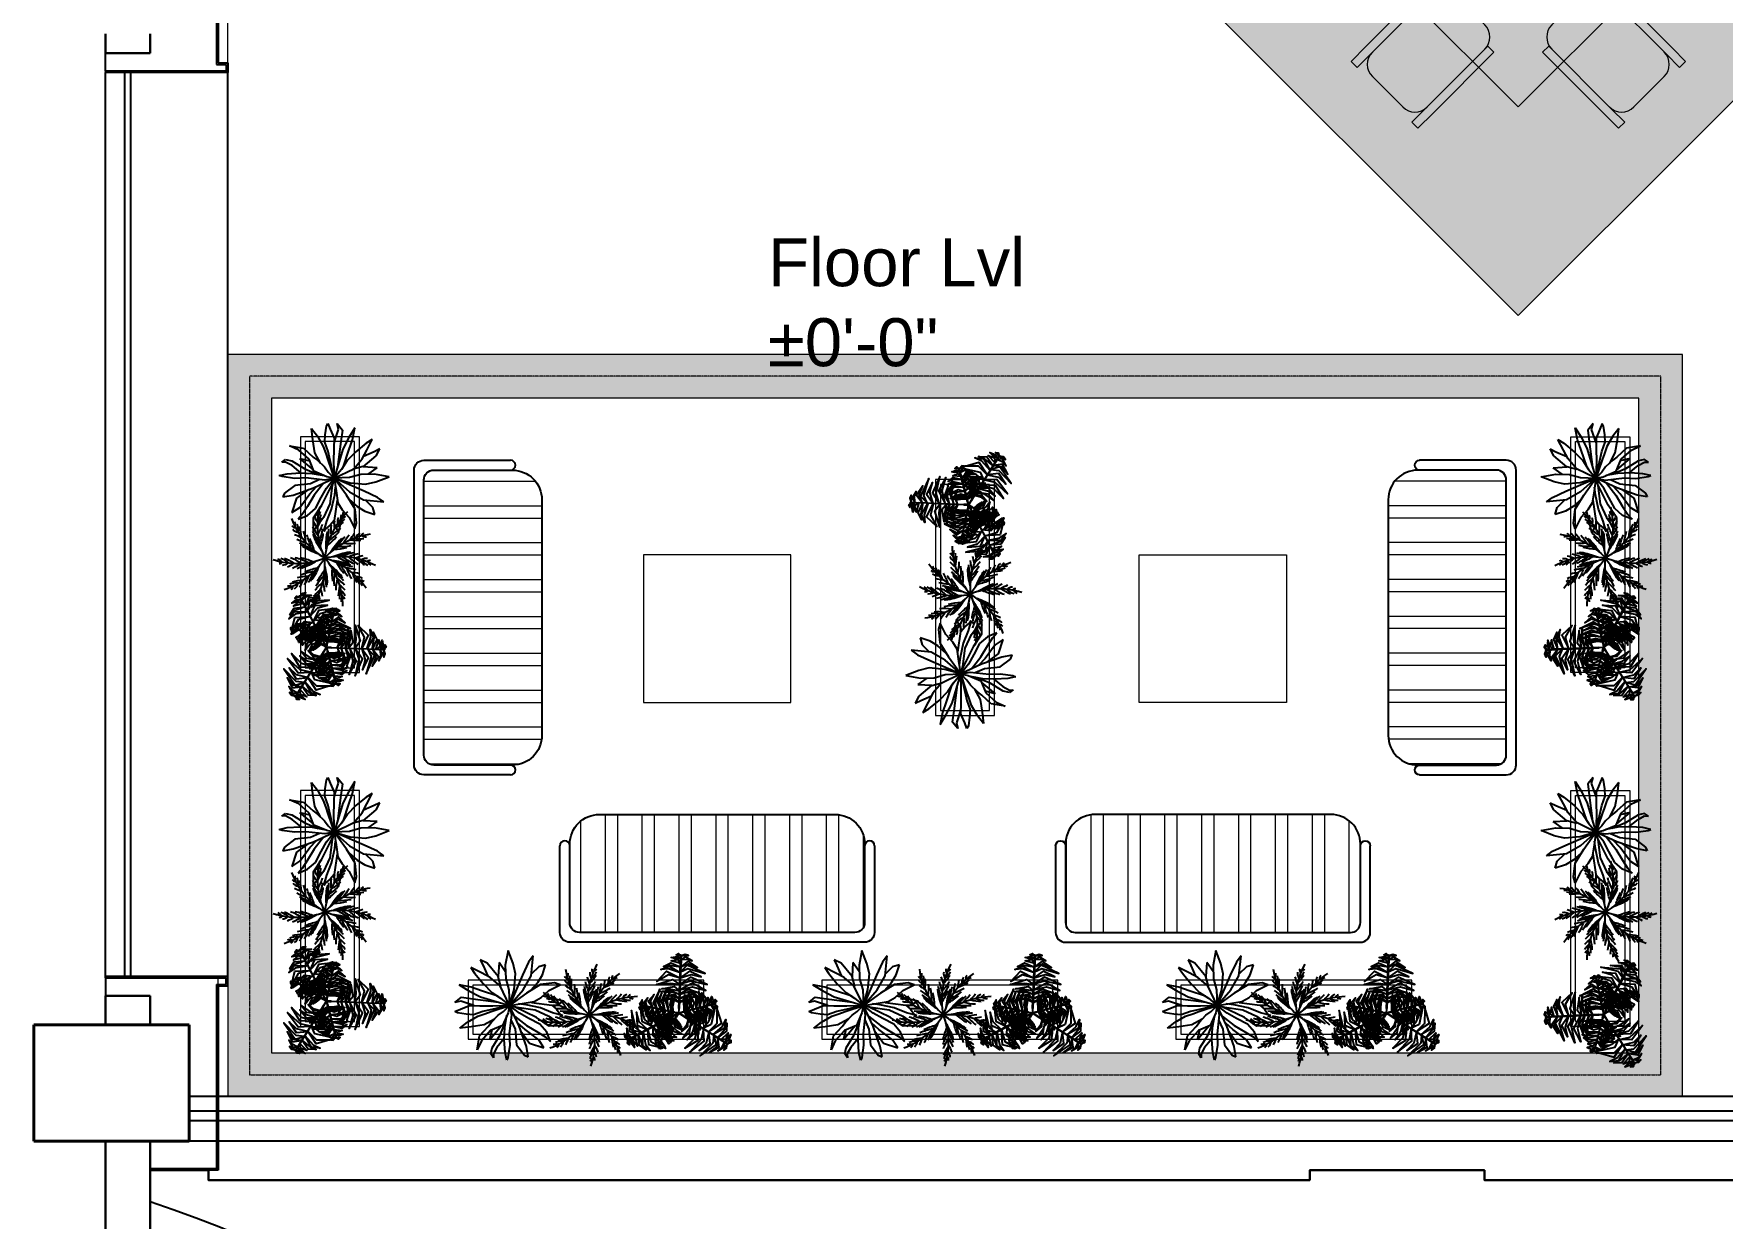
# Model space of a CAD drawing. Header units: millimetres. Extents: x 14520794 to 14796193, y 1415067 to 1454683.
# Drawn here: x 14781893 to 14790594, y 1427130 to 1433233 of the extents above; entities that cross this region are included whole.
import ezdxf

# ---------------------------------------------------------------- set-up
doc = ezdxf.new("R2010")
doc.units = ezdxf.units.MM
doc.header["$LTSCALE"] = 0.01
doc.header["$MEASUREMENT"] = 0
doc.linetypes.add('HIDDEN2', pattern=[0.1875, 0.125, -0.0625])
doc.layers.get('0').update_dxf_attribs({"color": 6, "lineweight": 0})
for name, color, linetype in [('12', 12, 'Continuous'), ('DRIVE', 172, 'Continuous'), ('GLASS', 5, 'Continuous'), ('IFF-PLANTS', 86, 'Continuous'), ('LIGHT', 2, 'Continuous'), ('LSTREEDC', 3, 'Continuous'), ('TREES', 3, 'Continuous')]:
    doc.layers.add(name, color=color, linetype=linetype)
for name, color, linetype, lineweight in [('COL', 5, 'Continuous', 40), ('DIM', 6, 'Continuous', 13), ('fur_h', 32, 'Continuous', 13), ('FURN', 32, 'Continuous', 13), ('HATCH', 8, 'Continuous', 15), ('partition', 34, 'Continuous', 30), ('text-1', 2, 'Continuous', 25), ('WALL', 7, 'Continuous', 30)]:
    doc.layers.add(name, color=color, linetype=linetype, lineweight=lineweight)
doc.styles.add('S2', font='arial.ttf', dxfattribs={"width": 0.9, "height": 150})

# ---------------------------------------------------------------- blocks, each defined once
blk = doc.blocks.new('4353')
at = {"layer": 'fur_h'}
for p, q in [((11365805, 3814147.4), (11365771.2, 3814119.5)), ((11365771.2, 3814119.5), (11365889.1, 3813976.9)), ((11365922.9, 3814004.9), (11365805, 3814147.4)), ((11365717.6, 3814046.7), (11365548.7, 3813906.9)), ((11366823.7, 3814050.9), (11366739.2, 3813981.1)), ((11366851.7, 3814017.1), (11366823.7, 3814050.9)), ((11366304.1, 3813991.1), (11365493.1, 3813320.4)), ((11366120.6, 3813697), (11365889.1, 3813976.9)), ((11365922.9, 3814004.9), (11366154.4, 3813725)), ((11366974.9, 3813180.1), (11366304.1, 3813991.1)), ((11366739.2, 3813981.1), (11366401.3, 3813701.6)), ((11366429.3, 3813667.8), (11366767.2, 3813947.3)), ((11366767.2, 3813947.3), (11366851.7, 3814017.1)), ((11365467.1, 3813867.9), (11365433.3, 3813840)), ((11365585, 3813725.4), (11365467.1, 3813867.9)), ((11367030.4, 3813766.6), (11366890.7, 3813935.6)), ((11365433.3, 3813840), (11365551.2, 3813697.5)), ((11365551.2, 3813697.5), (11365782.6, 3813417.6)), ((11365816.4, 3813445.5), (11365585, 3813725.4)), ((11366154.4, 3813725), (11366120.6, 3813697)), ((11366401.3, 3813701.6), (11366429.3, 3813667.8)), ((11367103.2, 3813713), (11367018.7, 3813643.1)), ((11367131.1, 3813679.2), (11367103.2, 3813713)), ((11366680.8, 3813363.7), (11367018.7, 3813643.1)), ((11367046.7, 3813609.3), (11366708.7, 3813329.9)), ((11367046.7, 3813609.3), (11367131.1, 3813679.2)), ((11366094.9, 3813590.5), (11365925.9, 3813450.7)), ((11366574.2, 3813389.3), (11366434.5, 3813558.3)), ((11365782.6, 3813417.6), (11365816.4, 3813445.5)), ((11366708.7, 3813329.9), (11366680.8, 3813363.7)), ((11365493.1, 3813320.4), (11366163.8, 3812509.4)), ((11366163.8, 3812509.4), (11366974.9, 3813180.1)), ((11365421.3, 3812891.2), (11365759.2, 3813170.6)), ((11365787.2, 3813136.8), (11365449.3, 3812857.4)), ((11365759.2, 3813170.6), (11365787.2, 3813136.8)), ((11365893.8, 3813111.2), (11366033.5, 3812942.2)), ((11366373.1, 3812910), (11366542, 3813049.8)), ((11366685.3, 3813082.9), (11366651.5, 3813055)), ((11366651.5, 3813055), (11366940.5, 3812705.5)), ((11366974.3, 3812733.5), (11366685.3, 3813082.9)), ((11365421.3, 3812891.2), (11365336.8, 3812821.3)), ((11365364.8, 3812787.5), (11365449.3, 3812857.4)), ((11366038.7, 3812832.7), (11365700.8, 3812553.2)), ((11366066.7, 3812798.9), (11366038.7, 3812832.7)), ((11365336.8, 3812821.3), (11365364.8, 3812787.5)), ((11365728.7, 3812519.4), (11366066.7, 3812798.9)), ((11366313.6, 3812775.5), (11366347.4, 3812803.5)), ((11366602.6, 3812426.1), (11366313.6, 3812775.5)), ((11366347.4, 3812803.5), (11366636.4, 3812454)), ((11365437.6, 3812733.9), (11365577.3, 3812564.9)), ((11366940.5, 3812705.5), (11367000.9, 3812632.6)), ((11367034.7, 3812660.5), (11366974.3, 3812733.5)), ((11367000.9, 3812632.6), (11367034.7, 3812660.5)), ((11366750.4, 3812453.8), (11366919.3, 3812593.6)), ((11365700.8, 3812553.2), (11365616.3, 3812483.4)), ((11365644.2, 3812449.6), (11365728.7, 3812519.4)), ((11365616.3, 3812483.4), (11365644.2, 3812449.6)), ((11366602.6, 3812426.1), (11366662.9, 3812353.1)), ((11366696.7, 3812381), (11366636.4, 3812454)), ((11366662.9, 3812353.1), (11366696.7, 3812381))]:
    blk.add_line(p, q, dxfattribs=at)
for centre, start, end in [((11365773.5, 3813979.1), 39.5903, 129.5903), ((11366823.1, 3813879.7), 39.5903, 129.5903), ((11365604.5, 3813839.3), 129.5903, 219.5903), ((11366039, 3813658), 309.5903, 39.5903), ((11366962.8, 3813710.7), 309.5903, 39.5903), ((11366502.1, 3813614.2), 129.5903, 219.5903), ((11365870, 3813518.3), 219.5903, 309.5903), ((11366641.8, 3813445.2), 219.5903, 309.5903), ((11365826.2, 3813055.3), 39.5903, 129.5903), ((11366597.9, 3812982.2), 39.5903, 129.5903), ((11365965.9, 3812886.3), 309.5903, 39.5903), ((11365505.2, 3812789.8), 129.5903, 219.5903), ((11366429, 3812842.5), 129.5903, 219.5903), ((11366863.4, 3812661.1), 309.5903, 39.5903), ((11365644.9, 3812620.8), 219.5903, 309.5903), ((11366694.5, 3812521.4), 219.5903, 309.5903)]:
    blk.add_arc(centre, 87.7, start, end, dxfattribs=at)
blk = doc.blocks.new('BENCH')
at = {"layer": 'fur_h'}
for p, q in [((-26.2, 744), (-492.1, 744)), ((0, 619), (-598.8, 619)), ((0, 556.5), (-600, 556.5)), ((0, 431.5), (-600, 431.5)), ((0, 369), (-600, 369)), ((0, 244), (-600, 244)), ((0, 181.5), (-600, 181.5)), ((0, 56.5), (-600, 56.5)), ((0, -6), (-600, -6)), ((0, -131), (-600, -131)), ((0, -193.5), (-600, -193.5)), ((0, -318.5), (-600, -318.5)), ((0, -381), (-600, -381)), ((0, -506), (-600, -506)), ((0, -568.5), (-600, -568.5)), ((0, -693.5), (-567.3, -693.5))]:
    blk.add_line(p, q, dxfattribs=at)
at = {"layer": 'fur_h', "lineweight": -3, "ltscale": 0.5}
blk.add_lwpolyline([(-440.8, 800), (0, 800, -0.414214), (50, 750), (50, -750, -0.414214), (0, -800), (-440.8, -800)], format="xyb", dxfattribs=at)
blk.add_lwpolyline([(-450, 750), (-50, 750, -0.414214), (0, 700), (0, -700, -0.414214), (-50, -750), (-450, -750, -0.414214), (-600, -600), (-600, 600, -0.414214)], format="xyb", close=True, dxfattribs=at)
for centre in [(-440.8, 775), (-440.8, -775)]:
    blk.add_arc(centre, 25, 90, 270, dxfattribs=at)
blk = doc.blocks.new('A3E24B')
at = {"color": 64, "linetype": 'Continuous'}
for points in [[(0.253, 0.356, 0.291), (0.211, 0.384, 0.28), (0.192, 0.407, 0.265), (0.235, 0.387, 0.268)], [(0.132, 0.185, 0.338), (0.075, 0.234, 0.325), (-0.026, 0.289, 0.304), (0.105, 0.254, 0.331)], [(0.163, 0.228, 0.343), (0.096, 0.302, 0.327), (-0.01, 0.308, 0.306), (0.1, 0.334, 0.327)], [(0.187, 0.263, 0.346), (0.124, 0.342, 0.332), (0.069, 0.371, 0.32), (0.139, 0.359, 0.334)], [(0.213, 0.299, 0.332), (0.144, 0.361, 0.309), (0.1, 0.38, 0.305), (0.165, 0.372, 0.302)], [(0.23, 0.324, 0.318), (0.176, 0.384, 0.294), (0.226, 0.364, 0.299)], [(0.192, 0.27, 0.346), (0.255, 0.26, 0.339), (0.349, 0.152, 0.311), (0.266, 0.287, 0.342)], [(0.217, 0.302, 0.329), (0.281, 0.289, 0.305), (0.326, 0.226, 0.303), (0.289, 0.308, 0.296)], [(0.265, 0.373, 0.27), (0.236, 0.404, 0.251), (0.258, 0.401, 0.245)], [(0.253, 0.349, 0.294), (0.292, 0.327, 0.279), (0.318, 0.295, 0.281), (0.289, 0.35, 0.266)], [(0.265, 0.374, 0.268), (0.315, 0.344, 0.25), (0.299, 0.367, 0.247)], [(-0.37, 0.035, 0.329), (-0.391, 0.097, 0.305), (-0.359, 0.167, 0.303), (-0.412, 0.094, 0.296)], [(-0.33, 0.029, 0.346), (-0.352, 0.089, 0.339), (-0.306, 0.224, 0.311), (-0.382, 0.085, 0.342)], [(-0.281, 0.023, 0.342), (-0.304, 0.113, 0.33), (-0.28, 0.19, 0.314), (-0.332, 0.1, 0.335)], [(-0.233, 0.022, 0.337), (-0.255, 0.104, 0.326), (-0.219, 0.236, 0.3), (-0.282, 0.107, 0.328)], [(-0.186, 0.016, 0.334), (-0.205, 0.119, 0.318), (-0.17, 0.225, 0.297), (-0.234, 0.12, 0.321)], [(-0.15, 0.013, 0.318), (-0.166, 0.083, 0.323), (-0.156, 0.157, 0.301), (-0.188, 0.08, 0.346)], [(-0.117, 0.008, 0.285), (-0.131, 0.069, 0.29), (-0.119, 0.162, 0.262), (-0.147, 0.101, 0.3)], [(0.087, 0.121, 0.317), (0.053, 0.16, 0.317), (-0.036, 0.229, 0.293), (0.044, 0.189, 0.329)], [(0.067, 0.094, 0.283), (0.04, 0.131, 0.287), (-0.025, 0.184, 0.272), (0.055, 0.141, 0.306)], [(0.05, 0.069, 0.253), (0.025, 0.109, 0.261), (-0.023, 0.155, 0.254), (0.036, 0.121, 0.277)], [(0.102, 0.143, 0.334), (0.032, 0.211, 0.318), (-0.009, 0.237, 0.309), (0.084, 0.197, 0.328)], [(0.109, 0.152, 0.334), (0.208, 0.117, 0.318), (0.282, 0.034, 0.297), (0.223, 0.141, 0.321)], [(0.138, 0.189, 0.337), (0.22, 0.168, 0.326), (0.315, 0.07, 0.3), (0.235, 0.19, 0.328)], [(0.162, 0.231, 0.342), (0.252, 0.205, 0.33), (0.307, 0.146, 0.314), (0.254, 0.236, 0.335)], [(-0.455, 0.041, 0.27), (-0.468, 0, 0.251), (-0.477, 0.021, 0.245)], [(-0.457, 0.041, 0.268), (-0.455, 0.098, 0.25), (-0.467, 0.073, 0.247)], [(-0.435, 0.039, 0.291), (-0.438, -0.012, 0.28), (-0.448, -0.04, 0.265), (-0.453, 0.007, 0.268)], [(-0.429, 0.043, 0.294), (-0.429, 0.087, 0.279), (-0.414, 0.125, 0.281), (-0.448, 0.073, 0.266)], [(-0.395, 0.035, 0.318), (-0.421, -0.042, 0.294), (-0.428, 0.012, 0.299)], [(-0.365, 0.032, 0.332), (-0.385, -0.059, 0.309), (-0.379, -0.105, 0.305), (-0.405, -0.046, 0.302)], [(-0.321, 0.028, 0.346), (-0.358, -0.066, 0.332), (-0.356, -0.128, 0.32), (-0.38, -0.061, 0.334)], [(-0.279, 0.024, 0.343), (-0.309, -0.07, 0.327), (-0.261, -0.165, 0.306), (-0.34, -0.083, 0.327)], [(-0.226, 0.02, 0.338), (-0.241, -0.054, 0.325), (-0.237, -0.169, 0.304), (-0.272, -0.038, 0.331)], [(-0.175, 0.015, 0.334), (-0.199, -0.08, 0.318), (-0.201, -0.128, 0.309), (-0.213, -0.028, 0.328)], [(-0.148, 0.012, 0.317), (-0.165, -0.037, 0.317), (-0.18, -0.148, 0.293), (-0.186, -0.059, 0.329)], [(-0.115, 0.009, 0.283), (-0.134, -0.033, 0.287), (-0.147, -0.116, 0.272), (-0.15, -0.025, 0.306)], [(-0.085, 0.007, 0.253), (-0.107, -0.035, 0.261), (-0.123, -0.1, 0.254), (-0.122, -0.032, 0.277)], [(-0.087, 0.007, 0.254), (-0.098, 0.057, 0.258), (-0.087, 0.118, 0.238), (-0.112, 0.06, 0.272)], [(0.051, 0.071, 0.254), (0.1, 0.055, 0.258), (0.147, 0.016, 0.238), (0.11, 0.066, 0.272)], [(0.067, 0.096, 0.285), (0.127, 0.078, 0.29), (0.202, 0.02, 0.262), (0.163, 0.075, 0.3)], [(0.088, 0.122, 0.318), (0.157, 0.102, 0.323), (0.216, 0.056, 0.301), (0.166, 0.122, 0.346)], [(0.052, -0.107, 0.285), (0.006, -0.15, 0.29), (-0.081, -0.186, 0.262), (-0.014, -0.18, 0.3)], [(0.038, -0.081, 0.254), (0, -0.115, 0.258), (-0.058, -0.137, 0.238), (0.004, -0.13, 0.272)], [(0.037, -0.079, 0.253), (0.084, -0.077, 0.261), (0.148, -0.058, 0.254), (0.089, -0.092, 0.277)], [(0.049, -0.106, 0.283), (0.095, -0.102, 0.287), (0.174, -0.072, 0.272), (0.096, -0.119, 0.306)], [(0.063, -0.137, 0.317), (0.114, -0.127, 0.317), (0.218, -0.084, 0.293), (0.144, -0.134, 0.329)], [(0.075, -0.161, 0.334), (0.169, -0.134, 0.318), (0.212, -0.113, 0.309), (0.131, -0.173, 0.328)], [(0.096, -0.208, 0.338), (0.167, -0.184, 0.325), (0.265, -0.123, 0.304), (0.169, -0.219, 0.331)], [(0.079, -0.171, 0.334), (-0.001, -0.239, 0.318), (-0.109, -0.262, 0.297), (0.013, -0.265, 0.321)], [(0.097, -0.215, 0.337), (0.037, -0.275, 0.326), (-0.095, -0.309, 0.3), (0.049, -0.3, 0.328)], [(0.064, -0.139, 0.318), (0.012, -0.188, 0.323), (-0.058, -0.216, 0.301), (0.024, -0.206, 0.346)], [(0.121, -0.257, 0.342), (0.054, -0.322, 0.33), (-0.025, -0.34, 0.314), (0.079, -0.339, 0.335)], [(0.118, -0.256, 0.343), (0.215, -0.235, 0.327), (0.273, -0.146, 0.306), (0.241, -0.255, 0.327)], [(0.136, -0.295, 0.346), (0.236, -0.28, 0.332), (0.288, -0.247, 0.32), (0.243, -0.301, 0.334)], [(0.14, -0.303, 0.346), (0.099, -0.352, 0.339), (-0.041, -0.379, 0.311), (0.117, -0.375, 0.342)], [(0.155, -0.341, 0.329), (0.112, -0.389, 0.305), (0.035, -0.396, 0.303), (0.124, -0.406, 0.296)], [(0.177, -0.395, 0.294), (0.139, -0.417, 0.279), (0.098, -0.423, 0.281), (0.161, -0.427, 0.266)], [(0.155, -0.335, 0.332), (0.243, -0.306, 0.309), (0.281, -0.278, 0.305), (0.242, -0.33, 0.302)], [(0.167, -0.362, 0.318), (0.247, -0.346, 0.294), (0.204, -0.379, 0.299)], [(0.184, -0.398, 0.291), (0.229, -0.376, 0.28), (0.258, -0.371, 0.265), (0.22, -0.398, 0.268)], [(0.193, -0.418, 0.268), (0.143, -0.446, 0.25), (0.17, -0.443, 0.247)], [(0.193, -0.417, 0.27), (0.234, -0.408, 0.251), (0.221, -0.425, 0.245)]]:
    blk.add_3dface(points, dxfattribs=at)
at = {"color": 70, "linetype": 'Continuous'}
for points in [[(0.028, 0.278, 0.609), (-0.011, 0.285, 0.601), (-0.033, 0.298, 0.594), (0.004, 0.3, 0.599)], [(0.031, 0.3, 0.603), (-0.001, 0.318, 0.593), (0.015, 0.325, 0.593)], [(0.031, 0.272, 0.609), (0.067, 0.277, 0.6), (0.078, 0.271, 0.597), (0.057, 0.296, 0.598)], [(0.012, 0.114, 0.558), (-0.046, 0.131, 0.552), (-0.097, 0.139, 0.532), (-0.034, 0.15, 0.569)], [(0.016, 0.149, 0.582), (-0.059, 0.178, 0.58), (-0.069, 0.179, 0.543), (-0.029, 0.199, 0.592)], [(0.018, 0.177, 0.602), (-0.056, 0.21, 0.603), (-0.065, 0.214, 0.592), (-0.053, 0.224, 0.614)], [(0.022, 0.213, 0.61), (-0.05, 0.237, 0.598), (-0.047, 0.236, 0.591), (-0.039, 0.254, 0.601)], [(0.014, 0.151, 0.583), (0.087, 0.17, 0.586), (0.107, 0.164, 0.569), (0.076, 0.188, 0.6)], [(0.015, 0.119, 0.56), (0.08, 0.138, 0.564), (0.144, 0.126, 0.536), (0.082, 0.156, 0.577)], [(0.019, 0.183, 0.605), (0.067, 0.201, 0.611), (0.108, 0.2, 0.579), (0.063, 0.22, 0.625)], [(0.024, 0.218, 0.609), (0.074, 0.241, 0.603), (0.105, 0.236, 0.592), (0.073, 0.259, 0.606)], [(0.008, 0.069, 0.512), (-0.032, 0.081, 0.517), (-0.092, 0.1, 0.502), (-0.05, 0.091, 0.533)], [(0.009, 0.081, 0.534), (-0.067, 0.105, 0.529), (-0.077, 0.108, 0.522), (-0.025, 0.11, 0.544)], [(0.007, 0.059, 0.475), (-0.027, 0.071, 0.484), (-0.066, 0.085, 0.476), (-0.022, 0.075, 0.503)], [(0.006, 0.05, 0.442), (-0.028, 0.063, 0.455), (-0.052, 0.075, 0.454), (-0.026, 0.068, 0.472)], [(0.005, 0.06, 0.477), (0.026, 0.067, 0.489), (0.102, 0.068, 0.468), (0.052, 0.073, 0.503)], [(0.006, 0.051, 0.444), (0.018, 0.057, 0.453), (0.068, 0.057, 0.437), (0.02, 0.061, 0.468)], [(0.008, 0.07, 0.513), (0.036, 0.078, 0.526), (0.096, 0.078, 0.51), (0.033, 0.084, 0.551)], [(0.01, 0.088, 0.539), (0.093, 0.106, 0.539), (0.135, 0.094, 0.515), (0.093, 0.125, 0.553)]]:
    blk.add_3dface(points, dxfattribs=at)
at = {"color": 72, "linetype": 'Continuous'}
for points in [[(0.027, 0.259, 0.614), (0.03, 0.259, 0.614), (0.035, 0.309, 0.6), (0.031, 0.309, 0.6)], [(0.096, 0.134, 0.332), (0.099, 0.134, 0.332), (0.197, 0.272, 0.347), (0.194, 0.272, 0.347)], [(0.194, 0.272, 0.347), (0.197, 0.272, 0.347), (0.246, 0.342, 0.308), (0.243, 0.342, 0.308)], [(0.243, 0.342, 0.308), (0.246, 0.342, 0.308), (0.272, 0.379, 0.262), (0.269, 0.379, 0.262)], [(0.008, 0.074, 0.529), (0.011, 0.074, 0.529), (0.022, 0.185, 0.607), (0.019, 0.185, 0.607)], [(0.019, 0.185, 0.607), (0.022, 0.185, 0.607), (0.03, 0.259, 0.614), (0.027, 0.259, 0.614)], [(0.062, 0.016, 0.407), (0.06, 0.058, 0.412), (0.048, 0.147, 0.398), (0.062, 0.078, 0.428)], [(0.074, 0.02, 0.429), (0.069, 0.099, 0.424), (0.061, 0.137, 0.418), (0.089, 0.062, 0.44)], [(0.106, 0.028, 0.453), (0.1, 0.089, 0.447), (0.075, 0.177, 0.427), (0.123, 0.084, 0.464)], [(0.14, 0.038, 0.478), (0.14, 0.118, 0.476), (0.091, 0.179, 0.439), (0.156, 0.135, 0.487)], [(0.167, 0.045, 0.497), (0.171, 0.127, 0.498), (0.157, 0.174, 0.487), (0.185, 0.129, 0.509)], [(0.202, 0.055, 0.505), (0.198, 0.131, 0.494), (0.184, 0.165, 0.487), (0.218, 0.127, 0.497)], [(0.265, 0.072, 0.504), (0.257, 0.112, 0.496), (0.262, 0.137, 0.489), (0.276, 0.103, 0.494)], [(-0.417, 0.037, 0.308), (-0.414, 0.037, 0.308), (-0.46, 0.041, 0.262), (-0.463, 0.041, 0.262)], [(-0.333, 0.029, 0.347), (-0.33, 0.029, 0.347), (-0.414, 0.037, 0.308), (-0.417, 0.037, 0.308)], [(-0.164, 0.014, 0.332), (-0.161, 0.014, 0.332), (-0.329, 0.029, 0.347), (-0.332, 0.029, 0.347)], [(-0.085, -0.075, 0.455), (-0.146, -0.044, 0.46), (-0.212, 0.04, 0.432), (-0.159, -0.056, 0.472)], [(-0.06, -0.055, 0.434), (-0.133, -0.012, 0.435), (-0.184, 0.058, 0.41), (-0.146, -0.026, 0.448)], [(-0.036, 0.002, 0.204), (-0.033, 0.002, 0.204), (-0.161, 0.014, 0.332), (-0.164, 0.014, 0.332)], [(-0.046, -0.043, 0.409), (-0.093, -0.011, 0.421), (-0.137, 0.029, 0.405), (-0.095, -0.018, 0.446)], [(-0.038, -0.038, 0.372), (-0.078, -0.01, 0.384), (-0.135, 0.041, 0.363), (-0.101, 0.003, 0.398)], [(-0.032, -0.031, 0.339), (-0.065, -0.008, 0.348), (-0.102, 0.026, 0.332), (-0.07, -0.01, 0.363)], [(-0.036, 0.002, 0.204), (-0.033, 0.002, 0.204), (0.004, -0.001, 0.05), (0.001, -0.001, 0.05)], [(0.022, 0.029, 0.204), (0.025, 0.029, 0.204), (0.004, -0.001, 0.05), (0.001, -0.001, 0.05)], [(0.031, 0.008, 0.284), (0.034, 0.008, 0.284), (0.005, 0, 0.112), (0.001, 0, 0.112)], [(0.005, 0.036, 0.389), (0.008, 0.036, 0.389), (0.005, 0.006, 0.216), (0.002, 0.006, 0.216)], [(0.005, 0.036, 0.389), (0.008, 0.036, 0.389), (0.011, 0.074, 0.529), (0.008, 0.074, 0.529)], [(0.022, 0.029, 0.204), (0.025, 0.029, 0.204), (0.099, 0.134, 0.332), (0.096, 0.134, 0.332)], [(0.031, 0.008, 0.284), (0.034, 0.008, 0.284), (0.07, 0.018, 0.424), (0.067, 0.018, 0.424)], [(0.044, 0.011, 0.338), (0.044, 0.048, 0.35), (0.039, 0.101, 0.349), (0.049, 0.047, 0.367)], [(0.053, 0.014, 0.371), (0.052, 0.05, 0.379), (0.044, 0.117, 0.371), (0.057, 0.046, 0.399)], [(0.045, 0.012, 0.339), (0.065, -0.023, 0.348), (0.082, -0.07, 0.332), (0.069, -0.024, 0.363)], [(0.053, 0.015, 0.372), (0.077, -0.027, 0.384), (0.105, -0.098, 0.363), (0.092, -0.049, 0.398)], [(0.063, 0.017, 0.409), (0.091, -0.032, 0.421), (0.113, -0.089, 0.405), (0.095, -0.028, 0.446)], [(0.067, 0.018, 0.424), (0.07, 0.018, 0.424), (0.177, 0.047, 0.502), (0.174, 0.047, 0.502)], [(0.081, 0.022, 0.434), (0.127, -0.05, 0.435), (0.142, -0.135, 0.41), (0.145, -0.043, 0.448)], [(0.111, 0.028, 0.455), (0.153, -0.026, 0.46), (0.175, -0.132, 0.432), (0.17, -0.022, 0.472)], [(0.141, 0.04, 0.478), (0.185, -0.021, 0.482), (0.197, -0.084, 0.464), (0.198, -0.005, 0.496)], [(0.173, 0.047, 0.501), (0.206, 0.008, 0.506), (0.224, -0.102, 0.474), (0.223, 0.019, 0.521)], [(0.174, 0.047, 0.502), (0.177, 0.047, 0.502), (0.249, 0.067, 0.509), (0.246, 0.067, 0.509)], [(0.207, 0.054, 0.505), (0.246, 0.016, 0.499), (0.246, -0.045, 0.487), (0.263, 0.024, 0.501)], [(0.227, 0.062, 0.507), (0.232, 0.129, 0.498), (0.249, 0.09, 0.506)], [(0.246, 0.067, 0.509), (0.249, 0.067, 0.509), (0.298, 0.08, 0.496), (0.295, 0.08, 0.496)], [(0.26, 0.067, 0.504), (0.278, 0.036, 0.496), (0.278, 0.003, 0.492), (0.292, 0.052, 0.493)], [(0.286, 0.078, 0.498), (0.291, 0.114, 0.488), (0.304, 0.101, 0.489)], [(0.288, 0.079, 0.497), (0.31, 0.037, 0.486), (0.312, 0.059, 0.488)], [(-0.201, -0.176, 0.504), (-0.231, -0.155, 0.496), (-0.245, -0.126, 0.492), (-0.236, -0.177, 0.493)], [(-0.131, -0.119, 0.501), (-0.178, -0.099, 0.506), (-0.243, -0.008, 0.474), (-0.189, -0.116, 0.521)], [(-0.159, -0.141, 0.505), (-0.211, -0.124, 0.499), (-0.237, -0.069, 0.487), (-0.222, -0.138, 0.501)], [(-0.106, -0.098, 0.478), (-0.172, -0.063, 0.482), (-0.211, -0.013, 0.464), (-0.176, -0.084, 0.496)], [(-0.132, -0.12, 0.502), (-0.129, -0.12, 0.502), (-0.185, -0.17, 0.509), (-0.188, -0.17, 0.509)], [(-0.049, -0.046, 0.424), (-0.046, -0.046, 0.424), (-0.129, -0.12, 0.502), (-0.132, -0.12, 0.502)], [(-0.127, -0.115, 0.497), (-0.094, -0.189, 0.498), (-0.061, -0.226, 0.487), (-0.106, -0.198, 0.509)], [(-0.106, -0.096, 0.478), (-0.07, -0.168, 0.476), (0.001, -0.201, 0.439), (-0.077, -0.191, 0.487)], [(-0.08, -0.073, 0.453), (-0.048, -0.124, 0.447), (0.014, -0.192, 0.427), (-0.07, -0.13, 0.464)], [(-0.055, -0.05, 0.429), (-0.015, -0.119, 0.424), (0.009, -0.15, 0.418), (-0.049, -0.095, 0.44)], [(-0.021, -0.021, 0.284), (-0.018, -0.021, 0.284), (-0.046, -0.046, 0.424), (-0.049, -0.046, 0.424)], [(-0.045, -0.042, 0.407), (-0.025, -0.078, 0.412), (0.025, -0.154, 0.398), (-0.018, -0.098, 0.428)], [(-0.038, -0.036, 0.371), (-0.021, -0.068, 0.379), (0.016, -0.125, 0.371), (-0.028, -0.067, 0.399)], [(-0.032, -0.03, 0.338), (-0.016, -0.063, 0.35), (0.013, -0.108, 0.349), (-0.02, -0.064, 0.367)], [(-0.021, -0.021, 0.284), (-0.018, -0.021, 0.284), (0.005, 0, 0.112), (0.001, 0, 0.112)], [(0.016, -0.035, 0.204), (0.019, -0.035, 0.204), (0.004, -0.001, 0.05), (0.001, -0.001, 0.05)], [(0.016, -0.035, 0.204), (0.019, -0.035, 0.204), (0.073, -0.151, 0.332), (0.07, -0.151, 0.332)], [(-0.22, -0.198, 0.497), (-0.258, -0.171, 0.486), (-0.25, -0.191, 0.488)], [(-0.188, -0.17, 0.509), (-0.185, -0.17, 0.509), (-0.222, -0.203, 0.496), (-0.225, -0.203, 0.496)], [(-0.219, -0.197, 0.498), (-0.207, -0.231, 0.488), (-0.225, -0.226, 0.489)], [(-0.202, -0.182, 0.504), (-0.178, -0.215, 0.496), (-0.171, -0.239, 0.489), (-0.199, -0.215, 0.494)], [(-0.173, -0.157, 0.507), (-0.148, -0.219, 0.498), (-0.181, -0.191, 0.506)], [(-0.154, -0.139, 0.505), (-0.117, -0.205, 0.494), (-0.089, -0.23, 0.487), (-0.136, -0.21, 0.497)], [(0.07, -0.151, 0.332), (0.073, -0.151, 0.332), (0.144, -0.305, 0.347), (0.141, -0.305, 0.347)], [(0.141, -0.305, 0.347), (0.144, -0.305, 0.347), (0.18, -0.382, 0.308), (0.176, -0.382, 0.308)], [(0.176, -0.382, 0.308), (0.18, -0.382, 0.308), (0.199, -0.424, 0.262), (0.196, -0.424, 0.262)]]:
    blk.add_3dface(points, dxfattribs=at)
blk = doc.blocks.new('A$C6ABC0109')
at = {"layer": 'TREES'}
for centre, radius, start, end in [((6.3, 2.5), 6.78, 161.8706, 201.5936), ((3.63, 5.72), 6.78, 197.8706, 237.5936), ((-3.32, 3.14), 0.808, 344.4321, 14.3515), ((-3.88, 2.55), 1.64, 353.4391, 21.0127), ((6.38, 6.86), 8, 206.1883, 211.1386), ((0.2, 3.84), 0.835, 182.879, 221.5346), ((-0.14, 4.05), 0.351, 173.7791, 233.0395), ((-4.01, 5.15), 4.26, 326.0526, 338.8318), ((-4.86, 4.91), 5.21, 327.5529, 339.111), ((-1.64, 4.35), 1.64, 317.4391, 345.0127), ((-0.84, 4.49), 0.808, 308.4321, 338.3515), ((-2.5, 3.2), 0.351, 209.7791, 269.0395), ((-2.1, 3.22), 0.835, 218.879, 257.5346), ((1.12, 9.3), 8, 242.1883, 247.1386), ((1.52, 8.77), 8, 240.5673, 247.2107), ((-6.27, 1.81), 4.26, 2.0526, 14.8318), ((-6.82, 1.11), 5.21, 3.5529, 15.111), ((-8.1, -0.33), 7.02, 10.6755, 20.6307), ((-7.18, -0.77), 6.44, 13.0347, 23.4268), ((6.44, 5.59), 8, 202.9483, 211.3077), ((6.52, 5.17), 8, 201.6825, 211.4019), ((6.38, 6.2), 8, 204.5673, 211.2107), ((6.59, 4.87), 8, 200.5186, 211.4981), ((-6.75, 4.5), 7.02, 334.6755, 344.6307), ((-6.26, 3.6), 6.44, 337.0347, 347.4268), ((5.87, -3.4), 6.78, 110.1725, 149.8955), ((7.91, -2.15), 8, 148.8205, 159.8), ((8.1, -1.91), 8, 149.9844, 159.7037), ((8.38, -1.6), 8, 151.2501, 159.6096), ((-0.65, 8.08), 7.02, 282.9774, 292.9325), ((8.82, -1.16), 8, 152.8691, 159.5126), ((0.84, 6.86), 5.21, 275.8548, 287.4128), ((9.34, -0.75), 8, 154.4902, 159.4404), ((1.56, 6.34), 4.26, 274.3545, 287.1337), ((2.39, 3.98), 1.64, 265.741, 293.3146), ((3.13, 2.23), 0.835, 131.1808, 169.8364), ((3.09, 2.63), 0.351, 122.081, 181.3414), ((3.01, 3.44), 0.808, 256.734, 286.6534), ((-0.55, 6.76), 6.78, 234.9681, 274.6912), ((-4.42, 5.14), 6.78, 270.9681, 310.6912), ((-3.92, 1.04), 0.351, 246.8767, 306.1371), ((-4.54, 0.5), 0.808, 21.5297, 51.4491), ((-3.62, 1.3), 0.835, 255.9765, 294.6321), ((-4.64, -0.31), 1.64, 30.5366, 58.1102), ((-6.1, -2.34), 4.26, 39.1502, 51.9294), ((-4.71, 8.1), 8, 279.2858, 284.2361), ((-4.08, 7.91), 8, 277.6648, 284.3082), ((-6.11, -3.23), 5.21, 40.6505, 52.2085), ((-6.51, 1.9), 6.78, 304.0339, 343.7569), ((-3.47, 7.79), 8, 276.0458, 284.4052), ((-6.27, -5.15), 7.02, 47.7731, 57.7282), ((1.93, 8.31), 8, 238.9483, 247.3077), ((-5.26, -4.94), 6.44, 50.1322, 60.5244), ((2.23, 8.02), 8, 237.6825, 247.4019), ((2.47, 7.81), 8, 236.5186, 247.4981), ((-6.65, -1.33), 6.78, 331.6319, 11.355), ((2.91, -6.12), 6.78, 75.6722, 115.3952), ((-0.78, -6.73), 6.78, 43.6319, 83.355), ((-4.59, -4.99), 6.78, 7.6319, 47.355), ((-1.06, 7.14), 6.44, 285.3366, 295.7287), ((5.3, -6.25), 8, 114.3202, 125.2997), ((5.6, -6.16), 8, 115.4841, 125.2035), ((3.18, 6.49), 6.44, 250.8363, 261.2284), ((6, -6.06), 8, 116.7498, 125.1093), ((4.04, 7.03), 7.02, 248.4771, 258.4323), ((6.61, -5.96), 8, 118.3688, 125.0123), ((4.57, 5.18), 5.21, 241.3545, 252.9126), ((7.27, -5.91), 8, 119.9899, 124.9402), ((4.88, 4.34), 4.26, 239.8542, 252.6334), ((4.23, 1.93), 1.64, 231.2407, 258.8143), ((3.84, 0.06), 0.835, 96.6805, 135.3361), ((4.04, 0.41), 0.351, 87.5807, 146.8411), ((4.43, 1.14), 0.808, 222.2337, 252.1531), ((-3.97, -2.26), 0.808, 57.5297, 87.4491), ((-3.57, -2.97), 1.64, 66.5366, 94.1102), ((-3.56, -5.47), 4.26, 75.1502, 87.9294), ((-3.69, -1.07), 0.835, 291.9765, 330.6321), ((-8.57, 3.78), 8, 315.2858, 320.2361), ((-3.05, -6.2), 5.21, 76.6505, 88.2085), ((-2.04, -7.85), 7.02, 83.7731, 93.7282), ((-7.95, 4), 8, 313.6648, 320.3082), ((-3.06, 7.74), 8, 274.7801, 284.4994), ((-2.74, 7.72), 8, 273.6161, 284.5957), ((-1.35, -7.09), 6.44, 86.1322, 96.5244), ((-7.39, 4.26), 8, 312.0458, 320.4052), ((-7.02, 4.47), 8, 310.7801, 320.4994), ((-6.76, 4.63), 8, 309.6161, 320.5957), ((2.57, -7.69), 7.02, 116.8388, 126.794), ((2.74, -6.68), 6.44, 119.198, 129.5901), ((-8.52, -0.46), 8, 345.1116, 353.471), ((-8.32, -0.09), 8, 343.8458, 353.5652), ((-8.19, 0.2), 8, 342.6819, 353.6614), ((5.52, -4.65), 6.44, 146.796, 157.1882), ((-7.35, -3.62), 8, 10.2799, 21.2595), ((-7.33, -3.93), 8, 11.4439, 21.1632), ((-7.33, -4.35), 8, 12.7096, 21.069), ((-3.82, -7.25), 8, 46.2799, 57.2595), ((1.17, -8.11), 8, 82.2799, 93.2595), ((-3.62, -7.49), 8, 47.4439, 57.1632), ((7.2, -0.52), 6.44, 182.796, 193.1882), ((-3.38, -7.83), 8, 48.7096, 57.069), ((8.03, -1.12), 7.02, 180.4368, 190.392), ((1.47, -8.19), 8, 83.4439, 93.1632), ((6.13, 3.81), 6.44, 218.796, 229.1882), ((1.87, -8.32), 8, 84.7096, 93.069), ((7.16, 3.82), 7.02, 216.4368, 226.392), ((2.44, -8.56), 8, 86.3286, 92.972), ((6.62, 1.96), 5.21, 209.3143, 220.8723), ((3.03, -8.86), 8, 87.9496, 92.8999), ((6.44, 1.09), 4.26, 207.814, 220.5932), ((4.61, -0.61), 1.64, 199.2004, 226.774), ((3.29, -1.99), 0.835, 64.6403, 103.2959), ((3.64, -1.79), 0.351, 55.5404, 114.8009), ((-3.78, -1.46), 0.351, 282.8767, 342.1371), ((-1.37, -4.44), 1.64, 99.6024, 127.176), ((0, -6.53), 4.26, 108.2159, 120.9952), ((0.83, -6.86), 5.21, 109.7162, 121.2743), ((-2.51, -2.91), 0.835, 325.0423, 3.6979), ((-9.24, -1.51), 8, 348.3516, 353.3019), ((-8.84, -0.98), 8, 346.7306, 353.374), ((3.03, -5.78), 4.26, 135.814, 148.5932), ((3.91, -5.69), 5.21, 137.3143, 148.8723), ((5.84, -5.63), 7.02, 144.4368, 154.392), ((-7.49, -5.62), 8, 15.9496, 20.8999), ((-7.38, -4.97), 8, 14.3286, 20.972), ((6.51, -2.31), 5.21, 173.3143, 184.8723), ((-3.05, -8.36), 8, 50.3286, 56.972), ((5.85, -2.9), 4.26, 171.814, 184.5932), ((-2.76, -8.95), 8, 51.9496, 56.8999), ((3.37, -3.2), 1.64, 163.2004, 190.774), ((1.49, -3.54), 0.835, 28.6403, 67.2959), ((4.36, -1.39), 0.808, 190.1934, 220.1128), ((-2.09, -4.06), 0.808, 90.5954, 120.5148), ((-2.37, -3.29), 0.351, 315.9424, 15.2029), ((0.03, -4.57), 0.808, 118.1934, 148.1128), ((0.84, -4.57), 1.64, 127.2004, 154.774), ((-0.58, -4.02), 0.351, 343.5404, 42.8009), ((-0.87, -3.74), 0.835, 352.6403, 31.2959), ((2.71, -3.68), 0.808, 154.1934, 184.1128), ((1.89, -3.59), 0.351, 19.5404, 78.8009)]:
    blk.add_arc(centre, radius, start, end, dxfattribs=at)
blk = doc.blocks.new('A$C421F3825')
for p, q in [((-1.63, 5.43), (-2.04, 5.61)), ((-2.04, 5.61), (-1.84, 4.5)), ((-0.02, 4.35), (0.19, 5.7)), ((0.19, 5.7), (0.3, 6)), ((0.3, 6), (0.49, 5.14)), ((1.77, 5.31), (1.75, 5.73)), ((1.75, 5.73), (2.03, 5.31)), ((-3.98, 3.49), (-4.48, 3.95)), ((-4.48, 3.95), (-4.07, 2.92)), ((-2.18, 4.13), (-3.75, 4.64)), ((-3.75, 4.64), (-3.19, 3.76)), ((-3.19, 3.76), (-1.7, 2.65)), ((-1.25, 2.82), (-2.18, 4.13)), ((-1.84, 4.5), (-1.06, 2.28)), ((-0.78, 4.3), (-1.63, 5.43)), ((-0.6, 2.6), (-0.78, 4.3)), ((0.03, 3.12), (-0.02, 4.35)), ((0.49, 5.14), (0.58, 3.73)), ((0.58, 3.73), (0.53, 2.4)), ((0.57, 3.61), (1.38, 4.6)), ((0.92, 2.28), (2.16, 3.76)), ((1.89, 4.64), (1.01, 3.22)), ((1.38, 4.6), (1.77, 5.31)), ((2.03, 5.31), (1.89, 4.64)), ((2.16, 3.76), (1.89, 2.65)), ((2.07, 2.75), (3.08, 3.88)), ((3.08, 3.88), (3.54, 4.87)), ((3.54, 4.87), (3.27, 3.34)), ((-5.79, 2.25), (-4.34, 2.28)), ((-4.3, 1.17), (-5.79, 2.25)), ((-4.34, 2.28), (-2.96, 1.34)), ((-4.07, 2.92), (-3.31, 2.06)), ((-3.08, 2.92), (-3.98, 3.49)), ((-3.31, 2.06), (-2.11, 1.42)), ((-1.86, 2.18), (-3.08, 2.92)), ((-0.54, 1.17), (-1.86, 2.18)), ((-1.7, 2.65), (-0.92, 1.93)), ((-1.06, 2.28), (0, 0)), ((-0.14, 1.59), (-0.6, 2.6)), ((-0.2, 1.02), (0.03, 3.12)), ((0.16, 0.8), (0.76, 2.21)), ((0.53, 2.4), (0.28, 1.08)), ((1.01, 3.22), (0.41, 1.77)), ((0.76, 2.21), (2.07, 2.75)), ((1.66, 1.51), (2.79, 2.11)), ((2.32, 2.3), (1.96, 1.84)), ((3.27, 3.34), (2.32, 2.3)), ((2.79, 2.11), (4.19, 2.35)), ((4.19, 2.35), (5.43, 2.5)), ((5.43, 2.5), (4.6, 1.84)), ((-4.8, 0.12), (-5.95, -0.46)), ((-5.54, 0.95), (-5.84, 1.12)), ((-5.84, 1.12), (-4.71, 0.8)), ((-5.15, 0.43), (-5.54, 0.95)), ((-4.64, -0.01), (-5.15, 0.43)), ((-4.71, 0.8), (-3.38, 0.28)), ((-2.8, 0.48), (-4.3, 1.17)), ((-3.38, 0.28), (-1.81, -0.06)), ((-2.96, 1.34), (-0.54, 0.14)), ((-0.8, 0.21), (-2.8, 0.48)), ((-2.11, 1.42), (-1.08, 0.85)), ((-1.86, -1.34), (0, 0)), ((0, 0), (-1.49, -1.69)), ((-1.42, -3.29), (0, 0)), ((0, 0), (-1.38, -0.21)), ((-1.08, 0.85), (0, 0)), ((0, 0), (-0.8, 0.21)), ((0, 0), (-0.5, -1.74)), ((0, 0), (-0.2, 1.02)), ((0, 0), (0.16, 0.8)), ((2, 0.68), (0, 0)), ((0.67, 0.65), (0, 0)), ((0, 0), (2.92, 0.65)), ((1.82, 0.06), (0, 0)), ((0.07, -1.69), (0, 0)), ((0, 0), (1.04, -2.13)), ((0.97, -0.8), (0, 0)), ((3.18, -0.95), (0, 0)), ((1.24, 1.05), (0.67, 0.65)), ((1.96, 1.84), (1.24, 1.05)), ((3.24, 0.04), (1.82, 0.06)), ((2.69, 0.92), (2, 0.68)), ((3.47, 1.19), (2.69, 0.92)), ((2.92, 0.65), (3.93, 1.02)), ((4.37, 0.01), (3.24, 0.04)), ((4.6, 1.84), (3.47, 1.19)), ((3.89, 0.02), (5.34, -0.48)), ((3.93, 1.02), (4.74, 0.97)), ((5.36, 0.43), (4.37, 0.01)), ((4.74, 0.97), (5.68, 0.83)), ((5.98, 0.68), (5.36, 0.43)), ((5.68, 0.83), (5.98, 0.68)), ((-5.95, -0.46), (-3.68, -1)), ((-4.3, -1.64), (-5.54, -2.26)), ((-2.39, -0.33), (-4.64, -0.01)), ((-3.47, -0.88), (-4.3, -1.64)), ((-2.69, -0.41), (-3.47, -0.88)), ((-3.4, -2.28), (-1.86, -1.34)), ((-2.31, -1.62), (-3.08, -2.5)), ((-1.38, -0.21), (-2.69, -0.41)), ((-1.49, -1.69), (-2.37, -3.22)), ((-1.81, -0.06), (-0.98, -0.16)), ((-0.5, -1.74), (-0.66, -3.44)), ((0.42, -2.9), (0.07, -1.69)), ((1.93, -1.42), (0.97, -0.8)), ((4.03, -0.73), (1.21, -0.36)), ((1.28, -1), (3.06, -1.61)), ((2.9, -2.38), (1.93, -1.42)), ((3.06, -1.61), (4.21, -2.01)), ((4.44, -1.59), (3.18, -0.95)), ((5.27, -0.9), (4.03, -0.73)), ((5.52, -2.26), (4.44, -1.59)), ((5.98, -0.31), (5.27, -0.9)), ((5.34, -0.48), (5.98, -0.31)), ((-5.54, -2.26), (-4.9, -2.45)), ((-4.9, -2.45), (-3.4, -2.28)), ((-3.59, -3.34), (-3.95, -4.45)), ((-3.08, -2.5), (-3.59, -3.34)), ((-3.19, -4.23), (-2.41, -3.44)), ((-2.37, -3.22), (-2.6, -5.41)), ((-2.09, -4.74), (-1.42, -3.29)), ((-0.66, -3.44), (-0.39, -4.57)), ((0.46, -4.4), (0.42, -2.9)), ((1.27, -3.17), (0.99, -2.08)), ((1.04, -2.13), (2.12, -3.04)), ((1.15, -4.69), (1.24, -3.17)), ((1.24, -3.17), (2.44, -4.6)), ((2.12, -3.04), (3.08, -3.56)), ((2.9, -4.37), (2.39, -3.19)), ((3.82, -3.51), (2.9, -2.38)), ((3.08, -3.56), (4.23, -4.15)), ((4.23, -4.15), (3.82, -3.51)), ((4.21, -2.01), (5.52, -2.26)), ((-3.95, -4.45), (-3.19, -4.23)), ((-2.6, -5.41), (-2.09, -4.74)), ((-0.39, -4.57), (0.16, -6)), ((0.16, -6), (0.46, -4.4)), ((0.46, -3.71), (1.15, -4.69)), ((2.44, -4.6), (3.2, -4.99)), ((3.2, -4.99), (2.9, -4.37))]:
    blk.add_line(p, q)

msp = doc.modelspace()

# ---------------------------------------------------------------- hatches: boundary and pattern name
at = {"layer": 'DIM', "ltscale": 5000, "true_color": 0x58ba48}
h = msp.add_hatch(color=85, dxfattribs=at)
h.dxf.hatch_style = 1
edge = h.paths.add_edge_path()
edge.add_arc((14789543.4, 1440132.2), 1959.8, 0, 360)
h.paths.add_polyline_path([(14791044.6, 1436647.6), (14792871.4, 1434820.9), (14794698.1, 1436647.6), (14792871.4, 1438474.4)])
h.paths.add_polyline_path([(14784388.7, 1436647.6), (14786215.5, 1434820.9), (14788042.2, 1436647.6), (14786215.5, 1438474.4)])
h.paths.add_polyline_path([(14787716.7, 1433608.3), (14789543.4, 1431781.6), (14791370.2, 1433608.3), (14789543.4, 1435435.1)])
at = {"layer": 'DIM', "ltscale": 5000}
h = msp.add_hatch(dxfattribs=at)
h.set_pattern_fill('GRAVEL', color=8, scale=150)
h.set_pattern_definition([(228.0127875, (225986.446, -28058.221), (-1200, -1350), [20.1804, -1997.863207]), (184.96974073, (225972.946, -28073.2213), (1800, 150), [34.6302, -3428.3887142]), (132.51044708, (225938.446, -28076.221), (1500, -1650), [24.4182, -2417.4048894]), (267.273689006, (225879.946, -28113.721), (150, 3000), [31.5357, -3122.0337062]), (292.83365418, (225878.446, -28145.221), (-750, 1800), [30.92325, -3061.4059692]), (357.273689006, (225890.446, -28173.721), (-3000, 150), [31.5357, -3122.0337062]), (37.694240467, (225921.946, -28175.2213), (-1950, -1500), [41.70435, -4128.7272823]), (72.255328375, (225954.946, -28149.7213), (1050, 3300), [39.3732, -3897.9482245]), (121.429565615, (225966.946, -28112.221), (-1200, 1950), [31.6425, -3132.6109665]), (175.23635831, (225950.446, -28085.221), (1650, -150), [36.1248, -1770.1143868]), (222.397437798, (225914.446, -28082.2213), (-1800, -1650), [46.7172, -4625.0062507]), (138.81407483, (226028.446, -28115.221), (-1050, 900), [15.94515, -1578.5767219]), (171.46923439, (226016.446, -28104.721), (1950, -300), [30.33555, -3003.2267124]), (225, (225986.45, -28100.22), (-2e-14, -150), [21.21315, -190.9188844]), (203.19859051, (225975.946, -28082.221), (750, 300), [11.4237, -1130.9422659]), (291.80140949, (225965.446, -28086.72), (-150, 450), [16.15545, -791.619271]), (30.96375653, (225971.446, -28101.721), (450, 300), [26.23935, -848.4034342]), (161.56505118, (225993.946, -28088.22), (300, -150), [18.97365, -455.367999]), (16.389540334, (225878.446, -28086.721), (1500, 450), [26.58, -2631.426772]), (70.34617594, (225903.946, -28079.221), (-600, -1650.0000000005), [22.29915, -2207.6111621]), (293.19859051, (225993.946, -28058.221), (-300, 750), [22.84725, -1119.5187159]), (343.610459666, (226002.946, -28079.221), (-1500, 450), [26.58, -2631.426772]), (339.44395478, (225878.446, -28179.721), (-750, 300), [25.632, -1255.9685618]), (294.77514057, (225902.446, -28188.721), (-750, 1650), [21.4767, -2126.1964595]), (66.80140949, (225995.446, -28208.221), (300, 750), [22.84725, -1119.5187159]), (17.354024636, (226004.446, -28187.221), (-1950, -600), [25.14465, -2489.3135421]), (69.44395478, (225921.946, -28208.221), (-300, -750), [12.816, -1268.7845618]), (101.30993247, (225986.446, -28208.22), (-150, 600), [7.6485, -757.204427]), (165.96375653, (225984.946, -28200.72), (450, -150), [30.92325, -587.5425938]), (186.00900596, (225954.946, -28193.221), (1500, 150), [28.6575, -2837.0884762]), (303.69006753, (225971.446, -28115.22), (-150, 300), [21.6333, -519.1993913]), (353.157226587, (225983.446, -28133.2213), (2550, -300), [37.7691, -3739.1343936]), (60.9453959, (226020.946, -28137.721), (-600, -1050), [15.4434, -1528.9011211]), (90, (226028.45, -28124.22), (-150, 150), [9, -141]), (120.25643716, (225951.946, -28188.721), (600, -1050), [20.8386, -2063.0279984]), (48.0127875, (225941.446, -28170.721), (1200, 1350), [40.3608, -1977.682807]), (0, (225968.45, -28140.72), (150, 150), [39, -111]), (325.30484647, (226007.446, -28140.721), (1500, -1050), [23.7171, -2347.9911451]), (254.0546041, (226026.946, -28154.221), (-150, -600), [21.8403, -1070.1761834]), (207.645975364, (226020.946, -28175.2213), (-2850, -1500), [35.55975, -3520.4211273]), (175.42607874, (225989.446, -28191.7213), (-1950, 150), [37.61985, -3724.3610112])])
h.paths.add_polyline_path([(14790165.4, 1431356.3), (14783118.4, 1431356.3), (14783118.4, 1427981.6), (14790165.4, 1427981.6)], flags=16)
h.paths.add_polyline_path([(14790390.4, 1431581.3), (14782893.4, 1431581.3), (14782893.4, 1427756.6), (14790390.4, 1427756.6)])

# ---------------------------------------------------------------- linework, layer by layer
at = {"layer": '12'}
for p, q in [((14782835.4, 1433991.4), (14782835.4, 1433075.4)), ((14782843.4, 1433983.4), (14782843.4, 1433083.4)), ((14782885.4, 1433041.4), (14782263.4, 1433041.4)), ((14782263.4, 1433041.4), (14782263.4, 1433033.4)), ((14782835.4, 1433075.4), (14782885.4, 1433075.4)), ((14782843.4, 1433083.4), (14782893.4, 1433083.4)), ((14782885.4, 1433075.4), (14782885.4, 1433041.4)), ((14782893.4, 1433083.4), (14782893.4, 1433033.4)), ((14782893.4, 1433033.4), (14782263.4, 1433033.4)), ((14782263.4, 1428376.6), (14782893.4, 1428376.6)), ((14782263.4, 1428368.6), (14782263.4, 1428376.6)), ((14782263.4, 1428368.6), (14782885.4, 1428368.6)), ((14782885.4, 1428334.6), (14782885.4, 1428368.6)), ((14782893.4, 1428326.6), (14782893.4, 1428376.6)), ((14782835.4, 1428334.6), (14782835.4, 1427384.6)), ((14782835.4, 1428334.6), (14782885.4, 1428334.6)), ((14782843.4, 1428326.6), (14782843.4, 1427376.6)), ((14782843.4, 1428326.6), (14782893.4, 1428326.6)), ((14782835.4, 1427384.6), (14782493.4, 1427384.6)), ((14782843.4, 1427376.6), (14782493.4, 1427376.6))]:
    msp.add_line(p, q, dxfattribs=at)
at = {"layer": 'COL', "linetype": 'Continuous'}
for p, q in [((14781893.4, 1428126.6), (14781893.4, 1427526.6)), ((14782693.4, 1428126.6), (14781893.4, 1428126.6)), ((14782693.4, 1428126.6), (14782693.4, 1427526.6)), ((14782693.4, 1427526.6), (14781893.4, 1427526.6))]:
    msp.add_line(p, q, dxfattribs=at)
at = {"layer": 'DIM', "color": 1}
msp.add_lwpolyline([(14782493.4, 1427211.7), (14782493.4, 1427526.6), (14782263.4, 1427526.6), (14782263.4, 1415066.6), (14782493.4, 1415066.6), (14782493.4, 1415379.6)], dxfattribs=at)
at = {"layer": 'DRIVE', "color": 3, "linetype": 'HIDDEN2', "lineweight": 0}
msp.add_lwpolyline([(14790277.9, 1431468.8), (14783005.9, 1431468.8), (14783005.9, 1427869.1), (14790277.9, 1427869.1)], close=True, dxfattribs=at)
at = {"layer": 'fur_h'}
for points in [[(14790390.4, 1431581.3), (14782893.4, 1431581.3), (14782893.4, 1427756.6), (14790390.4, 1427756.6)], [(14790165.4, 1431356.3), (14783118.4, 1431356.3), (14783118.4, 1427981.6), (14790165.4, 1427981.6)], [(14783571.4, 1429941.3), (14783571.4, 1431157), (14783267.5, 1431157), (14783267.5, 1429941.3)], [(14783546.1, 1429966.6), (14783546.1, 1431131.7), (14783292.8, 1431131.7), (14783292.8, 1429966.6)], [(14789813.6, 1429941.3), (14789813.6, 1431157), (14790117.6, 1431157), (14790117.6, 1429941.3)], [(14789839, 1429966.6), (14789839, 1431131.7), (14790092.2, 1431131.7), (14790092.2, 1429966.6)], [(14786540.6, 1430936.4), (14786540.6, 1429720.7), (14786844.5, 1429720.7), (14786844.5, 1430936.4)], [(14786565.9, 1430911.1), (14786565.9, 1429746), (14786819.2, 1429746), (14786819.2, 1430911.1)], [(14785035.4, 1429788), (14785795.2, 1429788), (14785795.2, 1430547.8), (14785035.4, 1430547.8)], [(14788349.7, 1429788), (14787589.9, 1429788), (14787589.9, 1430547.8), (14788349.7, 1430547.8)], [(14783571.4, 1428117.7), (14783571.4, 1429333.4), (14783267.5, 1429333.4), (14783267.5, 1428117.7)], [(14783546.1, 1428143), (14783546.1, 1429308.1), (14783292.8, 1429308.1), (14783292.8, 1428143)], [(14789813.6, 1428117.7), (14789813.6, 1429333.4), (14790117.6, 1429333.4), (14790117.6, 1428117.7)], [(14789839, 1428143), (14789839, 1429308.1), (14790092.2, 1429308.1), (14790092.2, 1428143)], [(14785346.9, 1428356.3), (14784131.2, 1428356.3), (14784131.2, 1428052.4), (14785346.9, 1428052.4)], [(14787170.5, 1428356.3), (14785954.8, 1428356.3), (14785954.8, 1428052.4), (14787170.5, 1428052.4)], [(14788994.1, 1428356.3), (14787778.4, 1428356.3), (14787778.4, 1428052.4), (14788994.1, 1428052.4)], [(14785321.6, 1428331), (14784156.5, 1428331), (14784156.5, 1428077.7), (14785321.6, 1428077.7)], [(14787145.2, 1428331), (14785980.1, 1428331), (14785980.1, 1428077.7), (14787145.2, 1428077.7)], [(14788968.8, 1428331), (14787803.7, 1428331), (14787803.7, 1428077.7), (14788968.8, 1428077.7)]]:
    msp.add_lwpolyline(points, close=True, dxfattribs=at)
at = {"layer": 'GLASS'}
for p, q in [((14782363.4, 1428376.6), (14782363.4, 1433033.4)), ((14782393.4, 1428376.6), (14782393.4, 1433033.4))]:
    msp.add_line(p, q, dxfattribs=at)
at = {"layer": 'HATCH', "color": 9}
msp.add_lwpolyline([(14782893.4, 1442357.8), (14783632.9, 1442503.3, 0.120262), (14791887.5, 1446306.5), (14795763.4, 1446306.5), (14795763.4, 1427756.6), (14782994.7, 1427756.6), (14782843.4, 1427756.6), (14782843.4, 1428368.6), (14782893.4, 1428376.6), (14782893.4, 1442357.8)], format="xyb", dxfattribs=at)
at = {"layer": 'LIGHT'}
for p, q in [((14782263.4, 1433041.4), (14782263.4, 1433133.4)), ((14782263.4, 1428376.6), (14782263.4, 1433033.4)), ((14782893.4, 1428376.6), (14782893.4, 1433033.4)), ((14782263.4, 1428368.6), (14782263.4, 1428276.6)), ((14795763.4, 1427756.6), (14782693.4, 1427756.6)), ((14795838.4, 1427681.6), (14782693.4, 1427681.6)), ((14795888.4, 1427631.6), (14782693.4, 1427631.6)), ((14795993.4, 1427526.6), (14782693.4, 1427526.6))]:
    msp.add_line(p, q, dxfattribs=at)
msp.add_arc((14780543.4, 1421296.6), 6230, 288.24021, 71.75979, dxfattribs=at)
at = {"layer": 'partition', "lineweight": 0}
msp.add_lwpolyline([(14787716.7, 1433608.3), (14789543.4, 1431781.6), (14791370.2, 1433608.3), (14789543.4, 1435435.1)], close=True, dxfattribs=at)
at = {"layer": 'WALL'}
for p, q in [((14782263.4, 1433233.2), (14782263.4, 1433133.4)), ((14782493.4, 1433233.2), (14782493.4, 1433133.4)), ((14782263.4, 1433133.4), (14782493.4, 1433133.4)), ((14782263.4, 1428126.6), (14782263.4, 1428276.6)), ((14782263.4, 1428276.6), (14782493.4, 1428276.6)), ((14782493.4, 1428126.6), (14782493.4, 1428276.6)), ((14782263.4, 1426896.8), (14782263.4, 1427526.6)), ((14782493.4, 1426896.8), (14782493.4, 1427526.6))]:
    msp.add_line(p, q, dxfattribs=at)
msp.add_lwpolyline([(14796143.4, 1433983.4), (14796143.4, 1433083.4), (14796193.4, 1433083.4), (14796193.4, 1428326.6), (14796143.4, 1428326.6), (14796143.4, 1427376.6), (14795243.4, 1427376.6), (14795243.4, 1427326.6), (14789368.4, 1427326.6), (14789368.4, 1427376.6), (14788468.4, 1427376.6), (14788468.4, 1427326.6), (14782793.4, 1427326.6), (14782793.4, 1427376.6), (14782493.4, 1427376.6)], dxfattribs=at)

# ---------------------------------------------------------------- block references
at = {"lineweight": -2, "yscale": 57.45945166403948, "zscale": 57.45945166403948}
for p, xscale, rotation in [((14783392.6, 1430531.9), 57.45945166403948, 90.00000000000001), ((14789992.5, 1430531.9), -57.45945166403948, 270), ((14786719.4, 1430345.8), 57.45945166403948, 270), ((14783392.6, 1428708.4), 57.45945166403948, 90.00000000000001), ((14789992.5, 1428708.4), -57.45945166403948, 270), ((14784756.3, 1428177.5), 57.45945166403948, 180), ((14786579.9, 1428177.5), 57.45945166403948, 180), ((14788403.4, 1428177.5), 57.45945166403948, 180)]:
    msp.add_blockref('A$C6ABC0109', p, dxfattribs=dict(at, xscale=xscale, rotation=rotation))
at = {"layer": 'fur_h', "color": 9, "xscale": 1.01074570024467, "yscale": 1.01074570024467, "zscale": 1.01074570024467, "rotation": 5.409695644024989}
msp.add_blockref('4353', (3715704.3, -3486538.1), dxfattribs=at)
at = {"layer": 'FURN', "color": 9, "yscale": 1.013098759035543, "zscale": 1.013098759035543}
for p, xscale, rotation in [((14783903.6, 1430225.1), 1.013098759035543, 180), ((14789481.4, 1430225.1), -1.013098759035543, 180), ((14785415.3, 1428602.4), 1.013098759035543, 270), ((14787969.8, 1428602.4), -1.013098759035543, 90)]:
    msp.add_blockref('BENCH', p, dxfattribs=dict(at, xscale=xscale, rotation=rotation))
at = {"layer": 'IFF-PLANTS', "linetype": 'ByBlock', "lineweight": -2, "yscale": 47.12881534123974, "zscale": 212.0796690355788}
for p, xscale, rotation in [((14783441.6, 1430943.1), 47.12881534123974, 90.00000000000001), ((14789943.5, 1430943.1), -47.12881534123974, 270), ((14786670.4, 1429934.6), 47.12881534123974, 270), ((14783441.6, 1429119.5), 47.12881534123974, 90.00000000000001), ((14789943.5, 1429119.5), -47.12881534123974, 270), ((14784345.1, 1428226.5), 47.12881534123974, 180), ((14786168.7, 1428226.5), 47.12881534123974, 180), ((14787992.2, 1428226.5), 47.12881534123974, 180)]:
    msp.add_blockref('A$C421F3825', p, dxfattribs=dict(at, xscale=xscale, rotation=rotation))
at = {"layer": 'LSTREEDC', "zscale": 482.6593939779318}
for p, xscale, yscale, rotation in [((14786711.4, 1430807.2, -212.2), 643.5458586372421, 643.5458586372421, 242.8596454612237), ((14783400.6, 1430070.5, -212.2), 643.5458586372418, 643.5458586372418, 62.85964546122376), ((14789984.5, 1430070.5, -212.2), -643.5458586372418, 643.545858637242, 297.1403545387763), ((14783400.6, 1428246.9, -212.2), 643.5458586372418, 643.5458586372418, 62.85964546122376), ((14785217.7, 1428185.5, -212.2), 643.5458586372423, 643.5458586372423, 152.8596454612237), ((14787041.3, 1428185.5, -212.2), 643.5458586372423, 643.5458586372423, 152.8596454612237), ((14788864.9, 1428185.5, -212.2), 643.5458586372423, 643.5458586372423, 152.8596454612237), ((14789984.5, 1428178.3, -212.2), -643.5458586372418, 643.545858637242, 297.1403545387763)]:
    msp.add_blockref('A3E24B', p, dxfattribs=dict(at, xscale=xscale, yscale=yscale, rotation=rotation))

# ---------------------------------------------------------------- texts
at = {"layer": 'text-1', "color": 7, "ltscale": 20, "insert": (14785677.2, 1431516.8), "char_height": 247.327, "attachment_point": 7, "style": 'S2'}
msp.add_mtext_dynamic_manual_height_columns('{\\W1;Floor Lvl %%P0\'-0"}', width=1342.497, gutter_width=750, heights=[0], dxfattribs=at)

doc.saveas('drawing.dxf')
